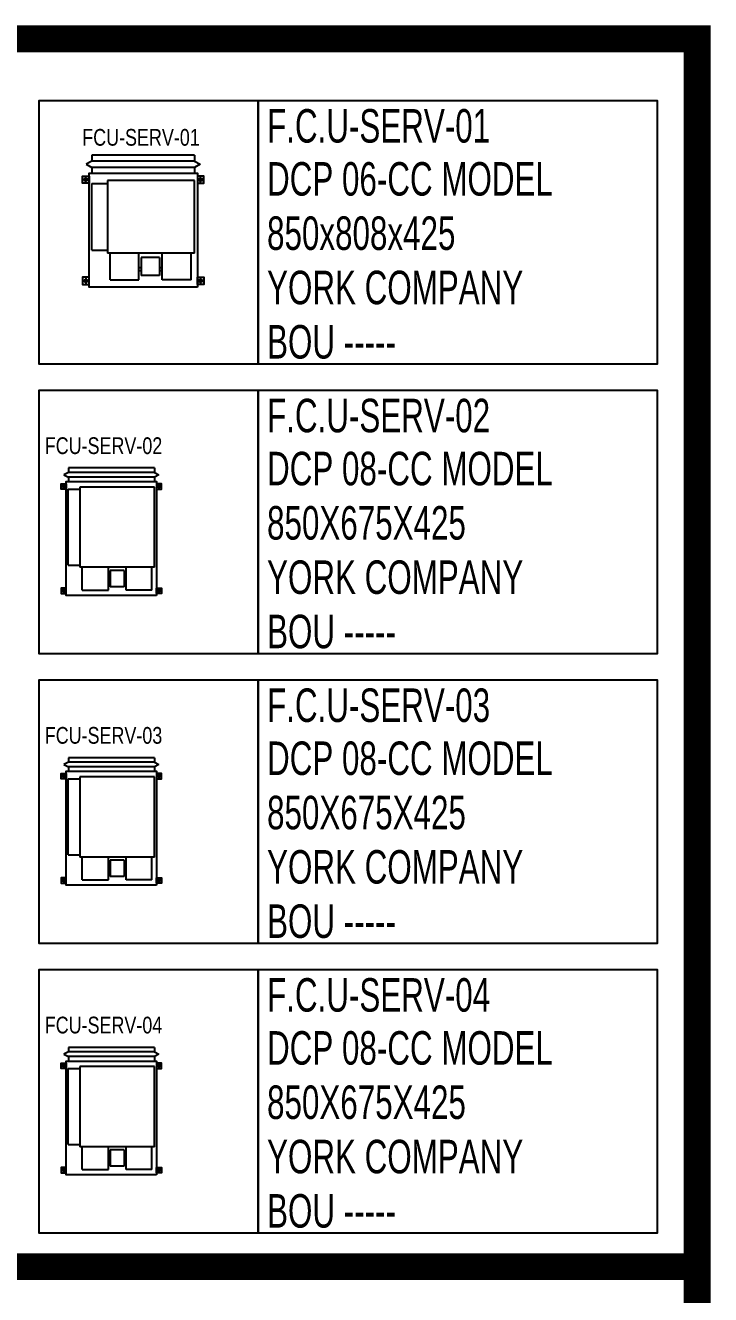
# Model space of a CAD drawing. Header units: millimetres. Extents: x -21221 to 1625077, y -149981 to 356550.
# Drawn here: x 260711 to 265823, y 155180 to 164652 of the extents above; entities that cross this region are included whole.
import ezdxf
from ezdxf.enums import TextEntityAlignment as Align

# ---------------------------------------------------------------- set-up
doc = ezdxf.new("R2010")
doc.units = ezdxf.units.MM
doc.header["$LTSCALE"] = 1000
doc.header["$MEASUREMENT"] = 0
doc.layers.get('0').update_dxf_attribs({"linetype": 'CONTINUOUS'})
doc.layers.add('12- EQUIPMENT HVAC', color=12, linetype='CONTINUOUS')
doc.styles.add('STENCIL', font='stencil.shx')
doc.styles.add('TEXT-P', font='stencil.shx', dxfattribs={"height": 0.3})

# ---------------------------------------------------------------- blocks, each defined once
blk = doc.blocks.new('FCU-SERV-01')
for p, q in [((382.1, 135), (-382.1, 135)), ((-382.1, 135), (-382.1, 91.2)), ((382.1, 135), (382.1, 91.2)), ((-382.1, 91.2), (-425.9, 67.5)), ((-425.9, 67.5), (-382.1, 43.8)), ((382.1, 91.2), (-382.1, 91.2)), ((382.1, 43.8), (-382.1, 43.8)), ((-382.1, 43.8), (-382.1, 0)), ((382.1, 91.2), (425.9, 67.5)), ((425.9, 67.5), (382.1, 43.8)), ((382.1, 43.8), (382.1, 0)), ((-407.5, -47.3), (-449.5, -47.3)), ((-428.5, -68.3), (-428.5, -26.3)), ((-383, -574), (-383, -75.4)), ((-383, -75.4), (-267.2, -75.4)), ((383, -54.4), (-267.2, -54.4)), ((-267.2, -54.4), (-267.2, -595.1)), ((383, -595.1), (383, -54.4)), ((407.5, -47.3), (449.5, -47.3)), ((428.5, -68.3), (428.5, -26.3)), ((-383, -574), (-267.2, -574)), ((383, -595.1), (-267.2, -595.1)), ((-246.2, -795.6), (-246.2, -595.1)), ((-33.4, -795.6), (-33.4, -595.1)), ((-16.1, -627.3), (-16.1, -763.3)), ((122.5, -627.3), (-16.1, -627.3)), ((122.5, -627.3), (122.5, -763.3)), ((141.6, -795.6), (141.6, -595.1)), ((356.8, -795.6), (356.8, -595.1)), ((-16.1, -705.7), (-33.4, -705.7)), ((-16.1, -727.7), (-33.4, -727.7)), ((141.6, -705.7), (122.6, -705.7)), ((141.6, -727.7), (122.6, -727.7)), ((-407.5, -802.7), (-449.5, -802.7)), ((-428.5, -781.7), (-428.5, -823.7)), ((-246.2, -795.6), (-33.4, -795.6)), ((122.5, -763.3), (-16.1, -763.3)), ((356.8, -795.6), (141.6, -795.6)), ((407.5, -802.7), (449.5, -802.7)), ((428.5, -781.7), (428.5, -823.7))]:
    blk.add_line(p, q)
for points in [[(404, -850), (-404, -850), (-404, 0), (404, 0)], [(-404, -21), (-404, -73.6), (-453.1, -73.6), (-453.1, -21)], [(404, -21), (404, -73.6), (453.1, -73.6), (453.1, -21)], [(-404, -829), (-404, -776.4), (-453.1, -776.4), (-453.1, -829)], [(404, -829), (404, -776.4), (453.1, -776.4), (453.1, -829)]]:
    blk.add_lwpolyline(points, close=True)
for centre, radius in [((-428.5, -47.3), 11.5), ((-428.5, -47.3), 8.59), ((428.5, -47.3), 11.5), ((428.5, -47.3), 8.59), ((-428.5, -802.7), 11.5), ((-428.5, -802.7), 8.59), ((428.5, -802.7), 11.5), ((428.5, -802.7), 8.59)]:
    blk.add_circle(centre, radius)
blk = doc.blocks.new('FCU-SERV-02')
for p, q in [((-321, 35.7), (-354, 17.9)), ((-354, 17.9), (-321, 0)), ((321, 68.8), (-321, 68.8)), ((-321, 68.8), (-321, 35.7)), ((321, 35.7), (-321, 35.7)), ((321, 0), (-321, 0)), ((321, 68.8), (321, 35.7)), ((321, 35.7), (354, 17.9)), ((354, 17.9), (321, 0)), ((-340.2, -68.8), (-371.9, -68.8)), ((-356, -84.7), (-356, -52.9)), ((-321.6, -656.8), (-321.6, -90)), ((-321.6, -90), (-234.3, -90)), ((-321, 0), (-321, -33.1)), ((321.6, -74.2), (-234.3, -74.2)), ((-234.3, -74.2), (-234.3, -672.6)), ((321, 0), (321, -33.1)), ((321.6, -672.6), (321.6, -74.2)), ((340.2, -68.8), (371.9, -68.8)), ((356, -84.7), (356, -52.9)), ((-321.6, -656.8), (-234.3, -656.8)), ((321.6, -672.6), (-234.3, -672.6)), ((-218.4, -842), (-218.4, -672.6)), ((-21.3, -842), (-21.3, -672.6)), ((-8.3, -756.2), (-21.3, -756.2)), ((-8.3, -697), (-8.3, -817.7)), ((96.4, -697), (-8.3, -697)), ((96.4, -697), (96.4, -817.7)), ((110.8, -756.2), (96.5, -756.2)), ((110.8, -842), (110.8, -672.6)), ((301.9, -842), (301.9, -672.6)), ((-340.2, -847.4), (-371.9, -847.4)), ((-356, -831.5), (-356, -863.2)), ((-218.4, -842), (-21.3, -842)), ((-8.3, -790.7), (-21.3, -790.7)), ((96.4, -817.7), (-8.3, -817.7)), ((110.8, -790.7), (96.5, -790.7)), ((301.9, -842), (110.8, -842)), ((340.2, -847.4), (371.9, -847.4)), ((356, -831.5), (356, -863.2))]:
    blk.add_line(p, q)
for points in [[(-337.5, -49), (-337.5, -88.6), (-374.5, -88.6), (-374.5, -49)], [(337.5, -883.1), (-337.5, -883.1), (-337.5, -33.1), (337.5, -33.1)], [(337.5, -49), (337.5, -88.6), (374.5, -88.6), (374.5, -49)], [(-337.5, -867.2), (-337.5, -827.5), (-374.5, -827.5), (-374.5, -867.2)], [(337.5, -867.2), (337.5, -827.5), (374.5, -827.5), (374.5, -867.2)]]:
    blk.add_lwpolyline(points, close=True)
for centre, radius in [((-356, -68.8), 8.69), ((-356, -68.8), 6.49), ((356, -68.8), 8.69), ((356, -68.8), 6.49), ((-356, -847.4), 8.69), ((-356, -847.4), 6.49), ((356, -847.4), 8.69), ((356, -847.4), 6.49)]:
    blk.add_circle(centre, radius)
blk = doc.blocks.new('FCU-SERV-03')
for p, q in [((-321, 35.7), (-354, 17.9)), ((-354, 17.9), (-321, 0)), ((321, 68.8), (-321, 68.8)), ((-321, 68.8), (-321, 35.7)), ((321, 35.7), (-321, 35.7)), ((321, 0), (-321, 0)), ((321, 68.8), (321, 35.7)), ((321, 35.7), (354, 17.9)), ((354, 17.9), (321, 0)), ((-340.2, -68.8), (-371.9, -68.8)), ((-356, -84.7), (-356, -52.9)), ((-321.6, -656.8), (-321.6, -90)), ((-321.6, -90), (-234.3, -90)), ((-321, 0), (-321, -33.1)), ((321.6, -74.2), (-234.3, -74.2)), ((-234.3, -74.2), (-234.3, -672.6)), ((321, 0), (321, -33.1)), ((321.6, -672.6), (321.6, -74.2)), ((340.2, -68.8), (371.9, -68.8)), ((356, -84.7), (356, -52.9)), ((-321.6, -656.8), (-234.3, -656.8)), ((321.6, -672.6), (-234.3, -672.6)), ((-218.4, -842), (-218.4, -672.6)), ((-21.3, -842), (-21.3, -672.6)), ((-8.3, -756.2), (-21.3, -756.2)), ((-8.3, -697), (-8.3, -817.7)), ((96.4, -697), (-8.3, -697)), ((96.4, -697), (96.4, -817.7)), ((110.8, -756.2), (96.5, -756.2)), ((110.8, -842), (110.8, -672.6)), ((301.9, -842), (301.9, -672.6)), ((-340.2, -847.4), (-371.9, -847.4)), ((-356, -831.5), (-356, -863.2)), ((-218.4, -842), (-21.3, -842)), ((-8.3, -790.7), (-21.3, -790.7)), ((96.4, -817.7), (-8.3, -817.7)), ((110.8, -790.7), (96.5, -790.7)), ((301.9, -842), (110.8, -842)), ((340.2, -847.4), (371.9, -847.4)), ((356, -831.5), (356, -863.2))]:
    blk.add_line(p, q)
for points in [[(-337.5, -49), (-337.5, -88.6), (-374.5, -88.6), (-374.5, -49)], [(337.5, -883.1), (-337.5, -883.1), (-337.5, -33.1), (337.5, -33.1)], [(337.5, -49), (337.5, -88.6), (374.5, -88.6), (374.5, -49)], [(-337.5, -867.2), (-337.5, -827.5), (-374.5, -827.5), (-374.5, -867.2)], [(337.5, -867.2), (337.5, -827.5), (374.5, -827.5), (374.5, -867.2)]]:
    blk.add_lwpolyline(points, close=True)
for centre, radius in [((-356, -68.8), 8.69), ((-356, -68.8), 6.49), ((356, -68.8), 8.69), ((356, -68.8), 6.49), ((-356, -847.4), 8.69), ((-356, -847.4), 6.49), ((356, -847.4), 8.69), ((356, -847.4), 6.49)]:
    blk.add_circle(centre, radius)
blk = doc.blocks.new('FCU-SERV-04')
for p, q in [((-321, 35.7), (-354, 17.9)), ((-354, 17.9), (-321, 0)), ((321, 68.8), (-321, 68.8)), ((-321, 68.8), (-321, 35.7)), ((321, 35.7), (-321, 35.7)), ((321, 0), (-321, 0)), ((321, 68.8), (321, 35.7)), ((321, 35.7), (354, 17.9)), ((354, 17.9), (321, 0)), ((-340.2, -68.8), (-371.9, -68.8)), ((-356, -84.7), (-356, -52.9)), ((-321.6, -656.8), (-321.6, -90)), ((-321.6, -90), (-234.3, -90)), ((-321, 0), (-321, -33.1)), ((321.6, -74.2), (-234.3, -74.2)), ((-234.3, -74.2), (-234.3, -672.6)), ((321, 0), (321, -33.1)), ((321.6, -672.6), (321.6, -74.2)), ((340.2, -68.8), (371.9, -68.8)), ((356, -84.7), (356, -52.9)), ((-321.6, -656.8), (-234.3, -656.8)), ((321.6, -672.6), (-234.3, -672.6)), ((-218.4, -842), (-218.4, -672.6)), ((-21.3, -842), (-21.3, -672.6)), ((-8.3, -756.2), (-21.3, -756.2)), ((-8.3, -697), (-8.3, -817.7)), ((96.4, -697), (-8.3, -697)), ((96.4, -697), (96.4, -817.7)), ((110.8, -756.2), (96.5, -756.2)), ((110.8, -842), (110.8, -672.6)), ((301.9, -842), (301.9, -672.6)), ((-340.2, -847.4), (-371.9, -847.4)), ((-356, -831.5), (-356, -863.2)), ((-218.4, -842), (-21.3, -842)), ((-8.3, -790.7), (-21.3, -790.7)), ((96.4, -817.7), (-8.3, -817.7)), ((110.8, -790.7), (96.5, -790.7)), ((301.9, -842), (110.8, -842)), ((340.2, -847.4), (371.9, -847.4)), ((356, -831.5), (356, -863.2))]:
    blk.add_line(p, q)
for points in [[(-337.5, -49), (-337.5, -88.6), (-374.5, -88.6), (-374.5, -49)], [(337.5, -883.1), (-337.5, -883.1), (-337.5, -33.1), (337.5, -33.1)], [(337.5, -49), (337.5, -88.6), (374.5, -88.6), (374.5, -49)], [(-337.5, -867.2), (-337.5, -827.5), (-374.5, -827.5), (-374.5, -867.2)], [(337.5, -867.2), (337.5, -827.5), (374.5, -827.5), (374.5, -867.2)]]:
    blk.add_lwpolyline(points, close=True)
for centre, radius in [((-356, -68.8), 8.69), ((-356, -68.8), 6.49), ((356, -68.8), 8.69), ((356, -68.8), 6.49), ((-356, -847.4), 8.69), ((-356, -847.4), 6.49), ((356, -847.4), 8.69), ((356, -847.4), 6.49)]:
    blk.add_circle(centre, radius)

msp = doc.modelspace()

# ---------------------------------------------------------------- linework, layer by layer
at = {"layer": '12- EQUIPMENT HVAC', "color": 212, "const_width": 200}
for points in [[(265723.4, 164551.5), (236166.4, 164551.5), (236166.4, 155388.5), (265723.4, 155388.5)], [(265723.4, 155388.5), (236166.4, 155388.5), (236166.4, 144195.7), (265723.4, 144195.7)]]:
    msp.add_lwpolyline(points, close=True, dxfattribs=at)
at = {"layer": '12- EQUIPMENT HVAC', "color": 33}
for points in [[(262446.3, 164088.4), (260810.5, 164088.4), (260810.5, 162126.8), (262446.3, 162126.8)], [(262446.3, 162126.8), (265425.9, 162126.8), (265425.9, 164088.4), (262446.3, 164088.4)], [(262446.3, 161926.8), (260810.5, 161926.8), (260810.5, 159965.1), (262446.3, 159965.1)], [(262446.3, 159965.1), (265425.9, 159965.1), (265425.9, 161926.8), (262446.3, 161926.8)], [(262446.3, 159765.1), (260810.5, 159765.1), (260810.5, 157803.5), (262446.3, 157803.5)], [(262446.3, 157803.5), (265425.9, 157803.5), (265425.9, 159765.1), (262446.3, 159765.1)], [(262446.3, 157603.5), (260810.5, 157603.5), (260810.5, 155641.8), (262446.3, 155641.8)], [(262446.3, 155641.8), (265425.9, 155641.8), (265425.9, 157603.5), (262446.3, 157603.5)]]:
    msp.add_lwpolyline(points, close=True, dxfattribs=at)

# ---------------------------------------------------------------- block references
at = {"layer": '12- EQUIPMENT HVAC'}
for name, p in [('FCU-SERV-01', (261589.6, 163547.9)), ('FCU-SERV-02', (261352.2, 161280.1))]:
    msp.add_blockref(name, p, dxfattribs=at)
at = {"layer": '12- EQUIPMENT HVAC', "color": 3}
for name, p in [('FCU-SERV-03', (261352.2, 159118.4)), ('FCU-SERV-04', (261352.2, 156956.8))]:
    msp.add_blockref(name, p, dxfattribs=at)

# ---------------------------------------------------------------- texts
at = {"layer": '12- EQUIPMENT HVAC', "color": 4, "style": 'TEXT-P', "width": 0.7}
for s, p in [('F.C.U-SERV-01', (262513.8, 163701.9)), ('DCP 06-CC MODEL', (262513.8, 163306.3)), ('850x808x425', (262513.8, 162901)), ('YORK COMPANY', (262513.8, 162495.8)), ('BOU -----', (262513.8, 162090.5)), ('F.C.U-SERV-02', (262513.8, 161540.2)), ('DCP 08-CC MODEL', (262513.8, 161144.7)), ('850X675X425', (262513.8, 160739.4)), ('YORK COMPANY', (262513.8, 160334.1)), ('BOU -----', (262513.8, 159928.8)), ('F.C.U-SERV-03', (262513.8, 159378.6)), ('DCP 08-CC MODEL', (262513.8, 158983)), ('850X675X425', (262513.8, 158577.7)), ('YORK COMPANY', (262513.8, 158172.5)), ('BOU -----', (262513.8, 157767.2)), ('F.C.U-SERV-04', (262513.8, 157216.9)), ('DCP 08-CC MODEL', (262513.8, 156821.4)), ('850X675X425', (262513.8, 156416.1)), ('YORK COMPANY', (262513.8, 156010.8)), ('BOU -----', (262513.8, 155605.5))]:
    msp.add_text(s, height=250, dxfattribs=at).set_placement(p, align=Align.BOTTOM_LEFT)
at = {"layer": '12- EQUIPMENT HVAC', "color": 4, "style": 'STENCIL', "width": 0.8}
for s, p in [('FCU-SERV-01', (261134.8, 163753.6, 0)), ('FCU-SERV-02', (260855.1, 161452.7, 0)), ('FCU-SERV-03', (260855.1, 159291.1, 0)), ('FCU-SERV-04', (260855.1, 157129.4, 0))]:
    msp.add_text(s, height=125, dxfattribs=at).set_placement(p)

doc.saveas('drawing.dxf')
